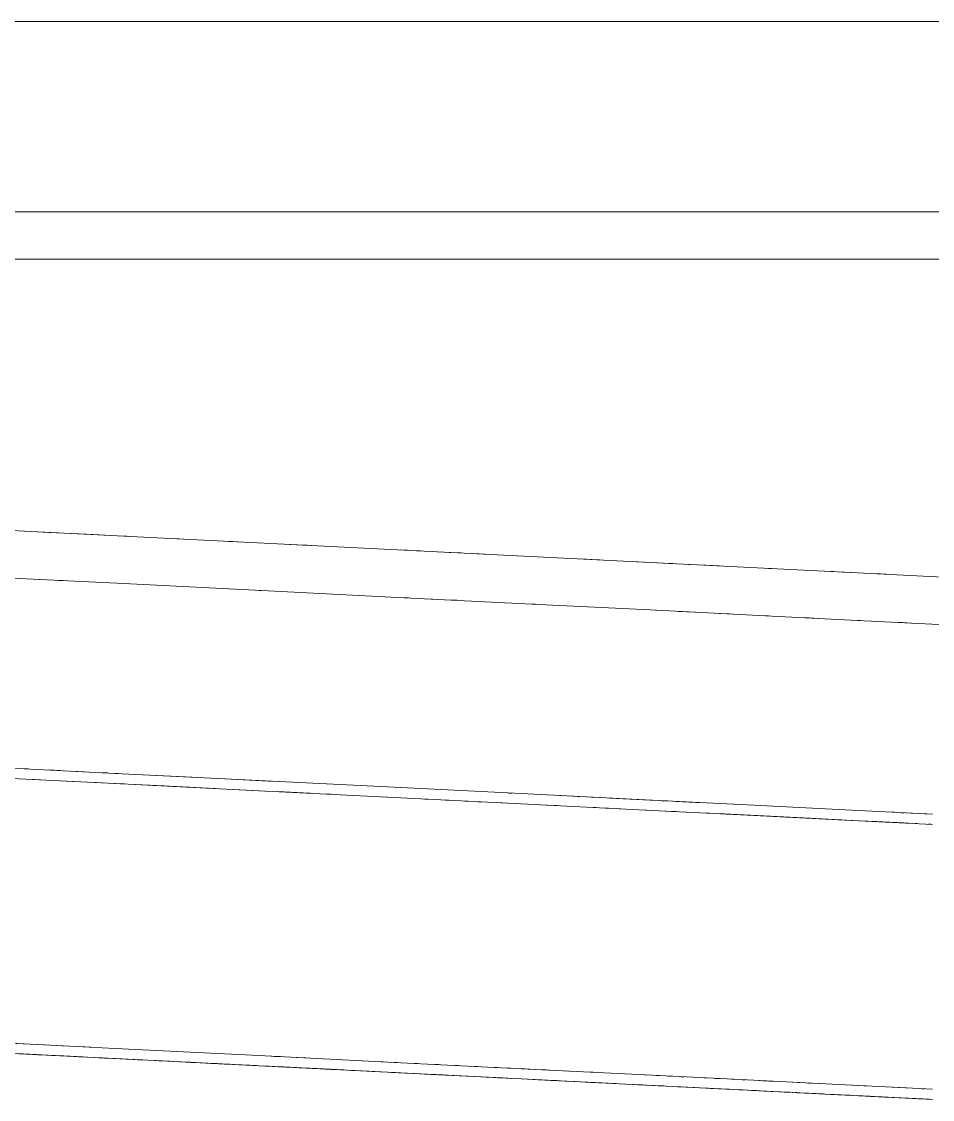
# Model space of a CAD drawing. Header units: metres. Extents: x 10 to 831, y 10 to 584.
# Drawn here: x 266.75 to 305.08, y 274.65 to 320 of the extents above; entities that cross this region are included whole.
import ezdxf

# ---------------------------------------------------------------- set-up
doc = ezdxf.new("R2010")
doc.units = ezdxf.units.M
doc.layers.add('DIM', color=1, linetype='Continuous', lineweight=13)
doc.layers.add('VIS', color=8, linetype='Continuous', lineweight=13)

msp = doc.modelspace()

# ---------------------------------------------------------------- linework, layer by layer
at = {"layer": 'DIM'}
msp.add_line((78, 312), (318, 312), dxfattribs=at)
at = {"layer": 'VIS'}
for p, q in [((255, 320), (267.3988, 320)), ((267.3988, 320), (278.61, 320)), ((271.0512, 320), (267.5376, 320)), ((267.7048, 320), (271.0512, 320)), ((271.0512, 320), (270.8832, 320)), ((276.1956, 320), (271.0512, 320)), ((271.0512, 320), (276.3468, 320)), ((282.8528, 320), (278.4652, 320)), ((278.61, 320), (288.4424, 320)), ((278.6164, 320), (282.8528, 320)), ((282.8528, 320), (282.702, 320)), ((286.3028, 320), (282.8528, 320)), ((282.8528, 320), (286.4352, 320)), ((288.4424, 320), (296.7268, 320)), ((293.2024, 320), (288.5584, 320)), ((288.6912, 320), (293.2024, 320)), ((293.2024, 320), (293.0712, 320)), ((295.4384, 320), (293.2024, 320)), ((293.2024, 320), (295.5504, 320)), ((301.9232, 320), (296.6684, 320)), ((296.7268, 320), (303.3224, 320)), ((296.78, 320), (301.9232, 320)), ((301.9232, 320), (301.814, 320)), ((308.8656, 320), (301.9232, 320)), ((301.9232, 320), (308.8656, 320)), ((303.3224, 320), (308.1156, 320)), ((267.3988, 310), (255, 310)), ((278.61, 310), (267.3988, 310)), ((288.4424, 310), (278.61, 310)), ((296.7268, 310), (288.4424, 310)), ((303.3224, 310), (296.7268, 310)), ((308.1156, 310), (303.3224, 310)), ((258, 299.002), (271.0512, 298.3496)), ((267.896, 298.5072), (266.8936, 298.5572)), ((269.484, 298.4276), (267.896, 298.5072)), ((270.268, 298.3884), (269.484, 298.4276)), ((269.484, 298.4276), (269.682, 298.418)), ((271.052, 298.3496), (270.856, 298.3592)), ((271.0512, 298.3496), (282.8528, 297.7592)), ((271.0512, 298.3496), (271.1732, 298.3432)), ((271.052, 298.3496), (271.25, 298.3396)), ((273.364, 298.2336), (273.1728, 298.2432)), ((275.636, 298.12), (275.4476, 298.1296)), ((276.0068, 298.1016), (275.636, 298.12)), ((275.636, 298.12), (275.8332, 298.1104)), ((278.588, 297.9724), (278.0376, 298)), ((278.9488, 297.9544), (278.588, 297.9724)), ((278.588, 297.9724), (278.7848, 297.9628)), ((282.852, 297.7596), (282.6768, 297.768)), ((282.852, 297.7596), (283.0476, 297.7496)), ((282.8528, 297.7592), (293.2024, 297.242)), ((282.8528, 297.7592), (282.9944, 297.7524)), ((283.54, 297.7248), (283.368, 297.7336)), ((284.228, 297.6904), (284.056, 297.6992)), ((284.228, 297.6904), (284.4232, 297.6808)), ((285.2448, 297.6396), (284.7364, 297.6652)), ((286.25, 297.5896), (285.7504, 297.6144)), ((287.568, 297.5236), (287.4052, 297.5316)), ((290.76, 297.364), (290.2888, 297.3876)), ((291.0688, 297.3484), (290.76, 297.364)), ((290.76, 297.364), (290.9524, 297.3544)), ((293.204, 297.2416), (292.4488, 297.2796)), ((293.2024, 297.242), (301.9232, 296.806)), ((293.794, 297.2124), (293.204, 297.2416)), ((293.204, 297.2416), (293.3952, 297.2324)), ((293.9692, 297.2036), (294.1604, 297.194)), ((295.54, 297.1248), (294.8176, 297.1612)), ((296.106, 297.0968), (295.54, 297.1248)), ((264.6684, 296.6684), (271.0512, 296.3496)), ((298.314, 296.9864), (298.1796, 296.9932)), ((300.928, 296.8556), (300.544, 296.8748)), ((301.924, 296.8056), (301.3016, 296.8368)), ((301.9232, 296.806), (308.8656, 296.4588)), ((302.166, 296.7936), (301.924, 296.8056)), ((302.892, 296.7572), (302.7708, 296.7636)), ((303.1268, 296.7456), (302.892, 296.7572)), ((302.892, 296.7572), (303.076, 296.7484)), ((305.182, 296.6428), (305.0716, 296.6484)), ((267.4948, 296.5272), (267.6956, 296.5172)), ((268.2928, 296.4872), (268.4916, 296.4776)), ((271.0512, 296.3496), (277.1216, 296.046)), ((271.052, 296.3492), (271.2456, 296.3396)), ((275.2592, 296.1392), (275.4476, 296.1296)), ((276.7492, 296.0644), (277.12, 296.046)), ((277.12, 296.046), (277.6704, 296.0184)), ((277.1216, 296.046), (282.8528, 295.7592)), ((282.852, 295.7592), (283.024, 295.7508)), ((282.8528, 295.7592), (288.2208, 295.4908)), ((283.884, 295.708), (284.056, 295.6992)), ((284.5672, 295.6736), (285.0756, 295.6484)), ((288.22, 295.4912), (288.3804, 295.4828)), ((288.2208, 295.4908), (293.2024, 295.242)), ((293.2024, 295.242), (297.7764, 295.0132)), ((293.204, 295.2416), (293.6464, 295.2196)), ((294.384, 295.1828), (295.1064, 295.1468)), ((296.106, 295.0968), (296.5304, 295.0756)), ((297.776, 295.0132), (298.1796, 294.9932)), ((297.7764, 295.0132), (301.9232, 294.806)), ((299.6412, 294.92), (299.904, 294.9068)), ((299.904, 294.9068), (300.288, 294.8876)), ((301.6752, 294.8184), (301.924, 294.8056)), ((301.9232, 294.806), (305.6248, 294.6208)), ((301.924, 294.8056), (302.0452, 294.7996)), ((302.65, 294.7696), (302.7708, 294.7636)), ((303.362, 294.734), (303.832, 294.7104)), ((303.832, 294.7104), (304.1724, 294.6932)), ((304.9612, 294.654), (305.0716, 294.6484)), ((270.686, 288.3676), (264.3352, 288.6852)), ((267.02, 288.5512), (266.852, 288.5592)), ((268.364, 288.484), (267.86, 288.5092)), ((269.3716, 288.4336), (268.8676, 288.4588)), ((264.3352, 288.2572), (270.686, 287.9396)), ((267.5476, 288.0968), (267.06, 288.1212)), ((269.1732, 288.0152), (268.3604, 288.056)), ((270.1488, 287.9664), (269.6608, 287.9908)), ((270.3796, 288.3832), (269.8756, 288.4084)), ((276.726, 288.0656), (270.686, 288.3676)), ((270.686, 288.3676), (270.808, 288.3616)), ((273.9268, 288.2056), (271.85, 288.3096)), ((277.1216, 288.046), (275.0448, 288.1496)), ((282.4284, 287.7804), (276.726, 288.0656)), ((276.726, 288.0656), (276.8576, 288.0592)), ((277.1216, 288.046), (277.2532, 288.0392)), ((277.7248, 288.0156), (277.574, 288.0232)), ((278.328, 287.9856), (278.1772, 287.9932)), ((272.4248, 287.8528), (270.6364, 287.942)), ((270.67, 287.9404), (270.8368, 287.932)), ((270.9296, 287.9276), (270.686, 287.9396)), ((270.686, 287.9396), (276.726, 287.6376)), ((271.0712, 287.9204), (270.9152, 287.9284)), ((271.66, 287.8908), (271.5384, 287.8972)), ((272.3216, 287.858), (272.1652, 287.8656)), ((272.3908, 287.8544), (272.2688, 287.8604)), ((272.274, 287.8604), (272.6, 287.844)), ((274.8984, 287.7292), (272.4248, 287.8528)), ((272.6, 287.844), (272.7552, 287.8364)), ((272.8776, 287.83), (272.756, 287.8364)), ((273.0048, 287.8236), (273.1712, 287.8156)), ((273.2592, 287.8112), (273.1032, 287.8188)), ((273.608, 287.7936), (273.4864, 287.7996)), ((273.506, 287.7988), (273.506, 287.7988)), ((273.6716, 287.7904), (273.8384, 287.782)), ((274.656, 287.7412), (274.8144, 287.7332)), ((276.7536, 287.6364), (275.6716, 287.6904)), ((276.9896, 287.6244), (276.726, 287.6376)), ((276.726, 287.6376), (282.4284, 287.3524)), ((278.6092, 287.5436), (277.5268, 287.5976)), ((278.0444, 287.5716), (277.6488, 287.5916)), ((278.9008, 287.5288), (278.6092, 287.5436)), ((287.7696, 287.5136), (282.4284, 287.7804)), ((287.3732, 287.5332), (287.232, 287.5404)), ((279.7768, 287.4852), (279.3388, 287.5072)), ((280.6528, 287.4412), (280.2148, 287.4632)), ((281.2364, 287.412), (281.0904, 287.4196)), ((282.1124, 287.3684), (281.9664, 287.3756)), ((282.4284, 287.3524), (287.7696, 287.0856)), ((282.9884, 287.3244), (282.8424, 287.332)), ((283.864, 287.2808), (283.718, 287.288)), ((284.7216, 287.238), (284.5848, 287.2448)), ((285.542, 287.1968), (285.4052, 287.2036)), ((286.362, 287.156), (285.952, 287.1764)), ((287.1824, 287.1148), (286.7724, 287.1352)), ((287.7292, 287.0876), (287.5928, 287.0944)), ((292.7264, 287.2656), (287.7696, 287.5136)), ((287.7696, 287.5136), (287.92, 287.506)), ((288.0704, 287.0704), (287.7696, 287.0856)), ((287.7696, 287.0856), (292.7264, 286.8376)), ((288.7452, 287.4648), (288.614, 287.4712)), ((289.5316, 287.4256), (289.4008, 287.432)), ((290.3184, 287.386), (289.9252, 287.4056)), ((291.1048, 287.3468), (290.7116, 287.3664)), ((293.2024, 287.242), (291.498, 287.3272)), ((297.2776, 287.038), (292.7264, 287.2656)), ((292.7264, 287.2656), (292.8852, 287.2576)), ((293.9244, 287.2056), (293.2024, 287.242)), ((293.6784, 287.218), (293.8372, 287.21)), ((295.3692, 287.1336), (294.2856, 287.1876)), ((288.5496, 287.0464), (288.4132, 287.0532)), ((289.2732, 287.0104), (288.8224, 287.0328)), ((289.37, 287.0056), (288.96, 287.026)), ((290.932, 286.9272), (290.8052, 286.9336)), ((291.4396, 286.902), (291.3128, 286.9084)), ((291.9472, 286.8768), (291.82, 286.8828)), ((293.0436, 286.822), (292.7264, 286.8376)), ((292.7264, 286.8376), (297.2776, 286.61)), ((294.3132, 286.7584), (293.8372, 286.782)), ((294.2308, 286.7624), (294.104, 286.7688)), ((294.7384, 286.7372), (294.6116, 286.7436)), ((295.2252, 286.7128), (295.1088, 286.7184)), ((295.6912, 286.6896), (295.5748, 286.6952)), ((299.652, 286.4912), (296.0408, 286.672)), ((296.3884, 286.6544), (296.5052, 286.6488)), ((296.6952, 286.6392), (296.4952, 286.6492)), ((296.8136, 287.0612), (296.6932, 287.0672)), ((296.8556, 286.6312), (296.9724, 286.6252)), ((301.4036, 286.832), (297.2776, 287.038)), ((297.2776, 287.038), (297.4436, 287.03)), ((305.0868, 286.6476), (301.4036, 286.832)), ((303.4816, 286.728), (303.3844, 286.7328)), ((303.8712, 286.7084), (303.774, 286.7132)), ((304.4556, 286.6792), (304.1636, 286.694)), ((304.8456, 286.6596), (304.748, 286.6644)), ((297.61, 286.5936), (297.2776, 286.61)), ((297.2776, 286.61), (301.4036, 286.404)), ((298.9404, 286.5268), (298.4416, 286.552)), ((299.094, 286.5192), (298.894, 286.5292)), ((298.9576, 286.526), (299.0744, 286.5204)), ((301.9756, 286.3752), (299.652, 286.4912)), ((299.938, 286.4772), (299.772, 286.4856)), ((299.8764, 286.48), (301.43, 286.4024)), ((299.8916, 286.4796), (300.6328, 286.4424)), ((301.0932, 286.4192), (300.4932, 286.4492)), ((300.6932, 286.4392), (300.8932, 286.4292)), ((301.2684, 286.4104), (301.1024, 286.4188)), ((301.4036, 286.404), (305.0868, 286.2196)), ((302.0088, 286.3736), (302.75, 286.3364)), ((303.092, 286.3192), (302.0928, 286.3692)), ((303.8768, 286.28), (302.2924, 286.3592)), ((302.6924, 286.3392), (303.292, 286.3092)), ((302.6996, 286.3392), (303.8912, 286.2796)), ((304.0652, 286.2708), (303.8768, 286.28)), ((303.8768, 286.28), (304.0016, 286.274)), ((304.4424, 286.252), (304.3484, 286.2564)), ((305.008, 286.2236), (304.914, 286.2284)), ((270.686, 276.7956), (264.3352, 277.1132)), ((264.3352, 276.6852), (270.686, 276.3676)), ((265.9216, 277.034), (267.71, 276.9444)), ((267.7112, 276.9444), (267.8744, 276.9364)), ((268.198, 276.92), (268.6856, 276.8956)), ((269.1732, 276.8712), (269.6608, 276.8468)), ((276.726, 276.4936), (270.686, 276.7956)), ((267.8652, 276.5088), (266.3864, 276.5828)), ((266.5508, 276.5744), (267.3724, 276.5332)), ((267.4212, 276.5308), (267.2648, 276.5388)), ((267.4212, 276.5308), (267.578, 276.5232)), ((268.002, 276.502), (268.1688, 276.4936)), ((268.3604, 276.484), (268.204, 276.4916)), ((269.5088, 276.4264), (268.3584, 276.484)), ((268.3604, 276.484), (268.5172, 276.476)), ((268.5224, 276.476), (269.3444, 276.4348)), ((268.6692, 276.4684), (268.8356, 276.4604)), ((269.2996, 276.4372), (269.1432, 276.4448)), ((269.2996, 276.4372), (269.4564, 276.4292)), ((269.336, 276.4352), (269.5028, 276.4268)), ((271.6964, 276.3172), (269.5088, 276.4264)), ((269.8212, 276.4108), (269.9776, 276.4032)), ((270.0032, 276.402), (270.17, 276.3936)), ((270.2388, 276.39), (270.0824, 276.398)), ((270.2388, 276.39), (270.3956, 276.3824)), ((270.67, 276.3684), (271.1704, 276.3436)), ((270.686, 276.3676), (276.726, 276.0656)), ((270.7588, 276.364), (270.9152, 276.3564)), ((271.4912, 276.3276), (271.0216, 276.3508)), ((271.178, 276.3432), (271.3344, 276.3352)), ((271.7548, 276.3144), (271.4912, 276.3276)), ((271.7868, 276.3128), (271.4912, 276.3276)), ((271.7548, 276.3144), (271.6228, 276.3208)), ((271.6704, 276.3184), (271.8372, 276.31)), ((271.6964, 276.3172), (271.8528, 276.3092)), ((271.7868, 276.3128), (271.9344, 276.3052)), ((273.8844, 276.2076), (272.1652, 276.2936)), ((272.3376, 276.2852), (272.5044, 276.2768)), ((272.81, 276.2616), (272.414, 276.2812)), ((272.9692, 276.2536), (272.5256, 276.2756)), ((272.6736, 276.2684), (273.1168, 276.246)), ((272.81, 276.2616), (272.678, 276.268)), ((272.9468, 276.2548), (273.1032, 276.2468)), ((273.0048, 276.2516), (273.1712, 276.2436)), ((273.8648, 276.2088), (273.4692, 276.2284)), ((273.506, 276.2268), (273.506, 276.2268)), ((273.6716, 276.2184), (273.8384, 276.21)), ((274.1516, 276.1944), (273.708, 276.2164)), ((273.8648, 276.2088), (273.7328, 276.2152)), ((273.856, 276.2092), (274.2992, 276.1872)), ((273.8844, 276.2076), (274.0408, 276.2)), ((282.4284, 276.2084), (276.726, 276.4936)), ((276.726, 276.4936), (276.8576, 276.4872)), ((277.2532, 276.4672), (277.6488, 276.4476)), ((277.372, 276.4612), (277.5268, 276.4536)), ((278.3084, 276.4144), (278.704, 276.3948)), ((279.1928, 276.3704), (279.3388, 276.3632)), ((280.0688, 276.3264), (280.2148, 276.3192)), ((280.9448, 276.2828), (281.0904, 276.2756)), ((281.8204, 276.2388), (281.9664, 276.2316)), ((282.4044, 276.2096), (282.5504, 276.2024)), ((287.7696, 275.9416), (282.4284, 276.2084)), ((274.822, 276.1608), (274.3532, 276.1844)), ((275.5052, 276.1268), (274.5056, 276.1768)), ((274.9196, 276.156), (274.524, 276.1756)), ((274.656, 276.1692), (275.4488, 276.1296)), ((274.7052, 276.1668), (275.7048, 276.1168)), ((274.9196, 276.156), (274.788, 276.1628)), ((274.822, 276.1608), (274.9784, 276.1532)), ((275.038, 276.15), (274.8904, 276.1576)), ((275.038, 276.15), (275.186, 276.1428)), ((275.4472, 276.1296), (275.2908, 276.1376)), ((275.4472, 276.1296), (275.3152, 276.1364)), ((276.2204, 276.0908), (275.7772, 276.1132)), ((276.6276, 276.0708), (275.89, 276.1076)), ((275.9248, 276.1056), (276.3684, 276.0836)), ((276.0376, 276.1), (276.1848, 276.0928)), ((276.9896, 276.0524), (276.726, 276.0656)), ((276.726, 276.0656), (282.4284, 275.7804)), ((276.876, 276.0584), (277.6688, 276.0184)), ((277.904, 276.0068), (276.9044, 276.0568)), ((277.808, 276.0116), (277.0704, 276.0484)), ((277.1044, 276.0468), (278.1036, 275.9968)), ((277.218, 276.0412), (277.3656, 276.0336)), ((277.6424, 276.02), (277.504, 276.0268)), ((277.6424, 276.02), (277.7808, 276.0128)), ((278.0444, 275.9996), (277.6488, 276.0196)), ((278.196, 275.992), (278.3344, 275.9852)), ((278.9884, 275.9524), (278.2508, 275.9896)), ((278.3984, 275.982), (278.546, 275.9748)), ((278.7496, 275.9644), (278.6112, 275.9716)), ((279.0996, 275.9472), (278.704, 275.9668)), ((278.7496, 275.9644), (278.888, 275.9576)), ((278.7788, 275.9632), (279.572, 275.9236)), ((280.3028, 275.8868), (278.9036, 275.9568)), ((280.1688, 275.8936), (279.4312, 275.9304)), ((279.5032, 275.9268), (280.1028, 275.8968)), ((279.5788, 275.9232), (280.0216, 275.9008)), ((279.8572, 275.9092), (279.7184, 275.916)), ((280.1544, 275.8944), (279.7588, 275.914)), ((279.8572, 275.9092), (279.9956, 275.9024)), ((281.2412, 275.84), (280.5492, 275.8744)), ((281.0544, 275.8492), (280.6116, 275.8716)), ((280.6876, 275.8676), (281.3796, 275.8332)), ((280.7592, 275.864), (280.9068, 275.8568)), ((281.8836, 275.808), (281.0544, 275.8492)), ((282.7016, 275.7668), (281.3024, 275.8368)), ((281.5024, 275.8268), (282.5016, 275.7768)), ((281.7948, 275.8124), (281.6564, 275.8192)), ((283.8184, 275.7112), (282.298, 275.7872)), ((282.4284, 275.7804), (287.7696, 275.5136)), ((282.4364, 275.78), (282.8508, 275.7596)), ((283.2804, 276.166), (283.426, 276.1588)), ((284.156, 276.1224), (284.302, 276.1148)), ((284.9948, 276.0804), (285.1316, 276.0736)), ((285.8152, 276.0392), (285.952, 276.0324)), ((286.6356, 275.9984), (286.7724, 275.9912)), ((287.1824, 275.9708), (287.3192, 275.964)), ((292.7264, 275.6936), (287.7696, 275.9416)), ((287.7696, 275.9416), (287.92, 275.934)), ((288.0028, 275.93), (288.1396, 275.9232)), ((288.3712, 275.9116), (288.8224, 275.8888)), ((288.8232, 275.8888), (288.96, 275.882)), ((289.574, 275.8512), (289.7244, 275.8436)), ((289.6436, 275.848), (289.7804, 275.8408)), ((290.1708, 275.8216), (290.2976, 275.8152)), ((290.6784, 275.796), (290.8052, 275.7896)), ((284.7008, 275.6668), (283.7012, 275.7168)), ((283.9012, 275.7068), (284.5008, 275.6768)), ((283.976, 275.7032), (286.6712, 275.5684)), ((285.4768, 275.628), (285.062, 275.6488)), ((286.6996, 275.5672), (286.1, 275.5968)), ((286.3, 275.5868), (286.8996, 275.5572)), ((286.6712, 275.5684), (287.3724, 275.5332)), ((286.8912, 275.5576), (286.7736, 275.5632)), ((286.8912, 275.5576), (287.0092, 275.5516)), ((287.0544, 275.5492), (286.8956, 275.5572)), ((287.0544, 275.5492), (286.8956, 275.5572)), ((287.332, 275.5352), (286.9472, 275.5548)), ((288.0704, 275.4984), (287.7696, 275.5136)), ((287.7696, 275.5136), (292.7264, 275.2656)), ((287.7932, 275.5124), (288.4944, 275.4772)), ((289.0988, 275.4472), (288.0992, 275.4972)), ((288.2992, 275.4872), (289.2984, 275.4372)), ((288.6408, 275.47), (288.4824, 275.478)), ((288.6408, 275.47), (288.4824, 275.478)), ((289.8972, 275.4072), (288.4864, 275.4776)), ((289.2732, 275.4384), (288.8224, 275.4608)), ((289.0144, 275.4512), (288.8964, 275.4572)), ((288.9148, 275.4564), (289.616, 275.4212)), ((289.0144, 275.4512), (289.1324, 275.4452)), ((289.6408, 275.42), (290.0252, 275.4008)), ((290.2276, 275.3908), (289.7516, 275.4144)), ((290.2276, 275.3908), (289.7516, 275.4144)), ((291.1796, 275.3432), (290.282, 275.388)), ((290.3172, 275.386), (290.4576, 275.3792)), ((290.4764, 275.378), (290.326, 275.3856)), ((290.698, 275.3672), (290.498, 275.3772)), ((290.698, 275.3672), (290.898, 275.3572)), ((291.1796, 275.3432), (291.0212, 275.3508)), ((291.6508, 275.3196), (291.1796, 275.3432)), ((291.4152, 275.3312), (291.7684, 275.3136)), ((291.4392, 275.33), (291.5796, 275.3232)), ((291.6792, 275.318), (291.5288, 275.3256)), ((292.1216, 275.296), (292.004, 275.3016)), ((297.2776, 275.466), (292.7264, 275.6936)), ((292.962, 275.682), (293.0888, 275.6756)), ((293.4696, 275.6564), (293.5964, 275.65)), ((293.9772, 275.6312), (294.104, 275.6248)), ((294.4848, 275.6056), (294.6116, 275.5996)), ((294.9924, 275.5804), (295.1088, 275.5744)), ((295.4584, 275.5572), (295.5748, 275.5512)), ((295.9244, 275.5336), (296.2736, 275.5164)), ((296.6232, 275.4988), (296.7396, 275.4932)), ((297.0892, 275.4756), (297.2056, 275.4696)), ((301.4036, 275.26), (297.2776, 275.466)), ((297.2776, 275.466), (297.4436, 275.458)), ((297.788, 275.4404), (297.9048, 275.4348)), ((297.9428, 275.4328), (298.4416, 275.408)), ((298.254, 275.4172), (298.3708, 275.4116)), ((298.9404, 275.3828), (299.4392, 275.358)), ((299.4192, 275.3592), (299.5356, 275.3532)), ((299.8632, 275.3368), (299.9692, 275.3316)), ((300.286, 275.3156), (300.3916, 275.3104)), ((292.8284, 275.2604), (292.4752, 275.2784)), ((292.6968, 275.2672), (292.4972, 275.2772)), ((292.5408, 275.2748), (292.6712, 275.2684)), ((292.5928, 275.2724), (292.946, 275.2548)), ((292.6968, 275.2672), (292.8968, 275.2572)), ((293.3612, 275.234), (292.7264, 275.2656)), ((292.7264, 275.2656), (297.2776, 275.038)), ((293.7704, 275.2136), (293.4172, 275.2312)), ((293.5348, 275.2252), (293.888, 275.2076)), ((294.3632, 275.184), (294.4932, 275.1772)), ((294.948, 275.1548), (294.4716, 275.1784)), ((294.948, 275.1544), (294.5948, 275.1724)), ((294.7124, 275.1664), (295.0656, 275.1488)), ((295.144, 275.1448), (295.274, 275.1384)), ((295.6544, 275.1192), (295.5368, 275.1252)), ((296.5344, 275.0752), (295.7412, 275.1148)), ((295.9248, 275.1056), (296.3152, 275.0864)), ((296.0816, 275.098), (295.9748, 275.1032)), ((296.0816, 275.098), (296.1884, 275.0924)), ((296.5084, 275.0764), (296.402, 275.082)), ((296.5084, 275.0764), (296.6152, 275.0712)), ((296.7056, 275.0668), (297.096, 275.0472)), ((296.9356, 275.0552), (296.8288, 275.0604)), ((296.9356, 275.0552), (297.0424, 275.05)), ((297.2776, 275.038), (301.4036, 274.832)), ((297.4864, 275.0276), (297.328, 275.0356)), ((297.576, 275.0232), (297.4696, 275.0284)), ((297.4864, 275.0276), (299.7568, 274.914)), ((297.576, 275.0232), (297.6828, 275.018)), ((298.0032, 275.002), (297.8964, 275.0072)), ((298.0032, 275.002), (298.11, 274.9964)), ((298.286, 274.9876), (298.2024, 274.992)), ((298.286, 274.9876), (298.3696, 274.9836)), ((298.9544, 274.9544), (298.7036, 274.9668)), ((298.7872, 274.9628), (299.038, 274.95)), ((299.0184, 274.9512), (298.8452, 274.9596)), ((299.0184, 274.9512), (298.8452, 274.9596)), ((299.0708, 274.9484), (298.964, 274.9536)), ((299.0708, 274.9484), (299.1776, 274.9432)), ((299.456, 274.9292), (299.2052, 274.9416)), ((299.2888, 274.9376), (299.3724, 274.9332)), ((299.498, 274.9272), (299.3912, 274.9324)), ((299.494, 274.9272), (300.4932, 274.8772)), ((300.2936, 274.8872), (299.6936, 274.9172)), ((299.79, 274.9124), (299.7068, 274.9168)), ((299.79, 274.9124), (299.8736, 274.9084)), ((300.0924, 274.8972), (299.9972, 274.902)), ((300.4588, 274.8792), (300.208, 274.8916)), ((300.2916, 274.8876), (300.5424, 274.8748)), ((300.8548, 274.8592), (300.5692, 274.8736)), ((300.96, 274.854), (300.7096, 274.8664)), ((300.7932, 274.8624), (300.8768, 274.858)), ((301.5308, 274.8256), (300.96, 274.854)), ((301.1028, 274.8468), (301.602, 274.822)), ((301.4268, 274.8308), (301.1408, 274.8448)), ((305.0868, 275.0756), (301.4036, 275.26)), ((301.4036, 275.26), (302.2696, 275.2164)), ((301.7644, 275.2416), (301.87, 275.2364)), ((302.1868, 275.2208), (302.2924, 275.2152)), ((303.1356, 275.1732), (304.0016, 275.13)), ((304.6312, 275.0984), (304.7252, 275.0936)), ((301.4036, 274.832), (305.0868, 274.6476)), ((301.6992, 274.8172), (301.5144, 274.8264)), ((301.6992, 274.8172), (301.5144, 274.8264)), ((303.092, 274.7472), (301.6928, 274.8172)), ((301.8928, 274.8072), (302.8924, 274.7572)), ((301.9988, 274.802), (301.9032, 274.8068)), ((302.4384, 274.78), (302.2536, 274.7892)), ((302.4384, 274.78), (302.2536, 274.7892)), ((302.7892, 274.7624), (302.2696, 274.7884)), ((302.5704, 274.7736), (302.4752, 274.7784)), ((302.6996, 274.7672), (304.5412, 274.6748)), ((303.1776, 274.7432), (302.9928, 274.7524)), ((303.1776, 274.7432), (302.9928, 274.7524)), ((303.1424, 274.7448), (303.0468, 274.7496)), ((304.0004, 274.702), (303.4164, 274.7312)), ((303.9164, 274.706), (303.732, 274.7156)), ((303.9164, 274.706), (303.732, 274.7156)), ((303.8336, 274.7104), (304.0836, 274.698)), ((303.9984, 274.702), (303.9396, 274.7052)), ((303.9984, 274.702), (304.0572, 274.6992)), ((304.5212, 274.676), (304.0016, 274.702)), ((304.6916, 274.6676), (304.0916, 274.6976)), ((304.2916, 274.6876), (304.8912, 274.6576)), ((304.6556, 274.6692), (304.4708, 274.6784)), ((304.6556, 274.6692), (304.4708, 274.6784)), ((304.9388, 274.6552), (304.88, 274.658)), ((304.9388, 274.6552), (304.9976, 274.652))]:
    msp.add_line(p, q, dxfattribs=at)

doc.saveas('drawing.dxf')
